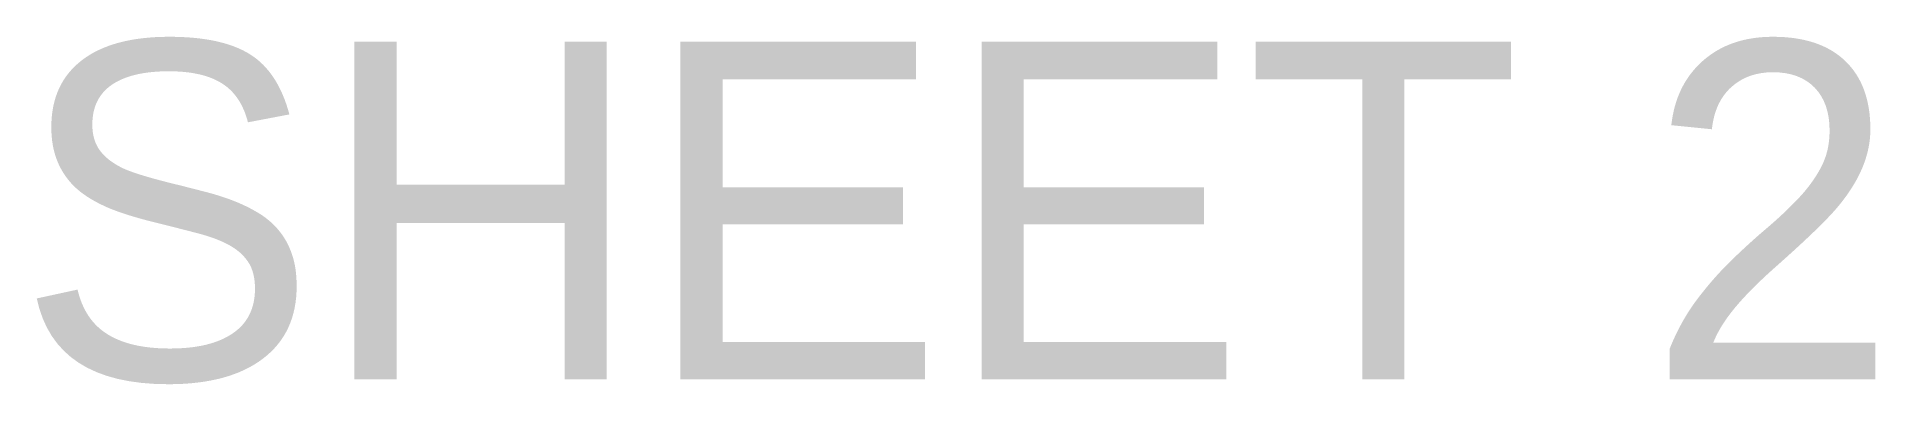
# Paper-space layout 'Sheet2' of a CAD drawing. Header units: millimetres. Extents: x 20.3 to 47.5, y 29.9 to 35.1.
import ezdxf

# ---------------------------------------------------------------- set-up
doc = ezdxf.new("R2010")
doc.units = ezdxf.units.MM
doc.header["$LTSCALE"] = 2
doc.layers.add('WALLS', color=1, linetype='Continuous', lineweight=50)

psp = doc.layouts.new('Sheet2')

# ---------------------------------------------------------------- texts
at = {"layer": 'WALLS'}
psp.add_text('SHEET 2', height=5, dxfattribs=at).set_placement((20, 30))

doc.saveas('drawing.dxf')
